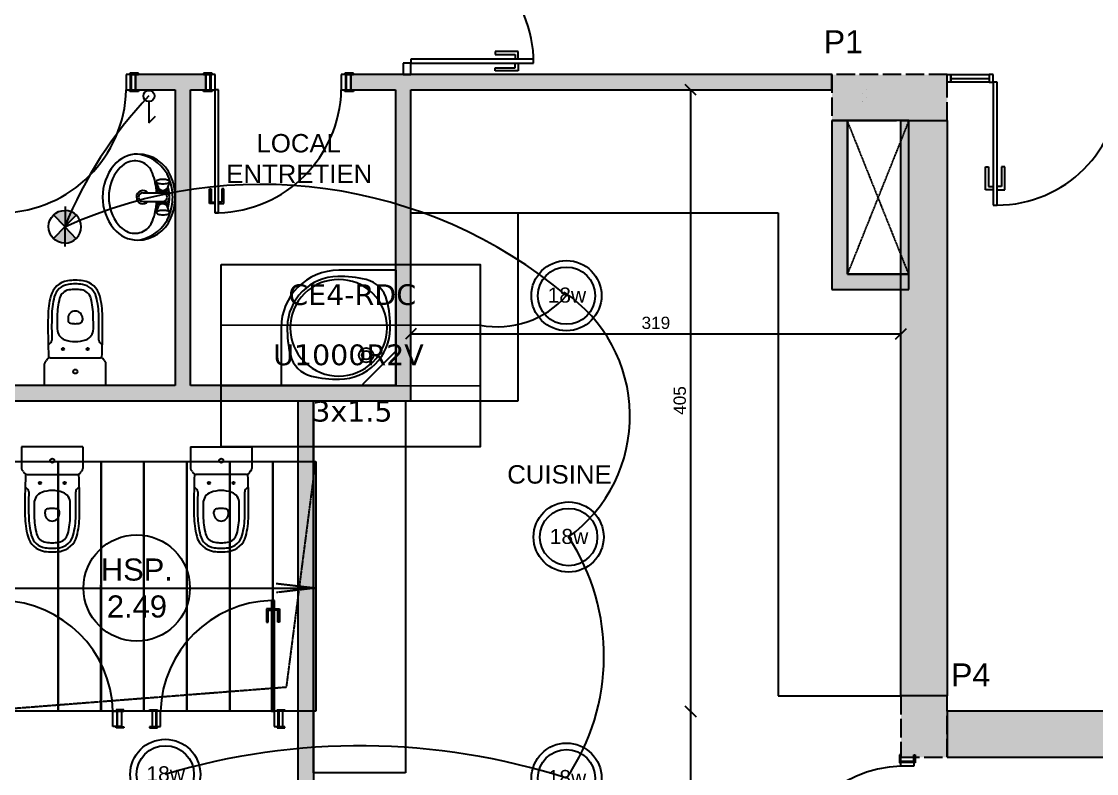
# Model space of a CAD drawing. Header units: millimetres. Extents: x 31778 to 54642, y 18502 to 28743.
# Drawn here: x 45496 to 46196, y 19901 to 20391 of the extents above; entities that cross this region are included whole.
import ezdxf
from ezdxf.enums import TextEntityAlignment as Align

# ---------------------------------------------------------------- set-up
doc = ezdxf.new("R2010")
doc.units = ezdxf.units.MM
for name, pattern in [('ACAD_ISO02W100', [15, 12, -3]), ('ACAD_ISO03W100', [30, 12, -18]), ('CACHE', [0.375, 0.25, -0.125]), ('PROJECTION', [0.375, 0.25, -0.125])]:
    doc.linetypes.add(name, pattern=pattern)
for name, color, linetype in [('CIRCUITS ECLAIRAGE', 1, 'Continuous'), ('ELEC', 7, 'Continuous'), ('ELECTRICITE', 6, 'Continuous'), ('MUR BAS', 7, 'Continuous'), ('Plan Archi', 8, 'Continuous'), ('SCHUNT-ECL', 20, 'Continuous')]:
    doc.layers.add(name, color=color, linetype=linetype)
doc.layers.add('STRUCTURE POUTRES', color=5, linetype='ACAD_ISO03W100', lineweight=20)
doc.styles.add('ARIAL', font='arial.ttf')
doc.styles.get("Standard").update_dxf_attribs({"font": 'arial.ttf'})
doc.styles.add('Verdana', font='verdana.ttf')

# ---------------------------------------------------------------- blocks, each defined once
blk = doc.blocks.new('369')
at = {"layer": 'SCHUNT-ECL', "lineweight": 30}
h = blk.add_hatch(color=1, dxfattribs=at)
h.paths.add_polyline_path([(0.006, 0), (0.209, 0, 0.193149), (0.152, 0.142)])
h.paths.add_polyline_path([(-0.145, 0.142, 0.193149), (-0.202, 0), (0, 0)])
at = {"layer": 'ELEC', "color": 6}
for p, q in [((0, 0), (-0.145, 0.142)), ((0.006, 0), (0.152, 0.142))]:
    blk.add_line(p, q, dxfattribs=at)
at = {"layer": 'ELEC', "color": 1}
blk.add_line((-0.249, 0), (0.249, 0), dxfattribs=at)
blk.add_arc((0.003, 0), 0.205, 0, 180, dxfattribs=at)
blk = doc.blocks.new('24')
at = {"layer": 'ELECTRICITE', "color": 3, "linetype": 'Continuous', "rotation": 90.48073587231417}
blk.add_blockref('369', (732.617, -935.947), dxfattribs=at)
at = {"layer": 'ELECTRICITE', "color": 3, "linetype": 'Continuous', "xscale": -1, "rotation": 270.480735872368}
blk.add_blockref('369', (732.617, -935.947), dxfattribs=at)
blk = doc.blocks.new('18w')
at = {"layer": 'MUR BAS', "color": 1}
for radius in [46.6, 38.1]:
    blk.add_circle((54837.7, -12071.2), radius, dxfattribs=at)
at = {"layer": 'MUR BAS', "color": 1, "insert": (54812.6, -12060.4), "char_height": 20, "attachment_point": 1}
blk.add_mtext_dynamic_manual_height_columns('18w', width=53.485, gutter_width=100, heights=[0], dxfattribs=at)
blk = doc.blocks.new('interrupteur simple allumage')
at = {"color": 3}
for p, q in [((0, -27473), (-13941, -42319)), ((0, -73626), (0, -27473))]:
    blk.add_line(p, q, dxfattribs=at)
blk.add_circle((0, -85871), 12245, dxfattribs=at)
blk = doc.blocks.new('ETIQ ECL')
at = {"color": 6, "linetype": 'ByBlock'}
blk.add_lwpolyline([(-28.09, 19.8), (28.09, 19.8), (28.09, -19.8), (-28.09, -19.8)], close=True, dxfattribs=at)
at = {"layer": 'STRUCTURE POUTRES', "color": 6, "linetype": 'ByBlock'}
for points in [[(-28.09, 19.8), (28.09, 19.8), (28.09, 6.6), (-28.09, 6.6)], [(-28.09, 6.6), (28.09, 6.6), (28.09, -6.6), (-28.09, -6.6)], [(-28.09, -6.6), (28.09, -6.6), (28.09, -19.8), (-28.09, -19.8)]]:
    blk.add_lwpolyline(points, close=True, dxfattribs=at)
at = {"layer": 'STRUCTURE POUTRES', "color": 6, "linetype": 'ByBlock', "style": 'Verdana'}
for tag, p in [('CIRCUIT', (0.33, 10.99)), ('CABLE', (-0.49, -2.08)), ('SECTION', (0.37, -14.32))]:
    blk.add_attdef(tag, text='', height=4.5, dxfattribs=at).set_placement(p, align=Align.CENTER)

msp = doc.modelspace()

# ---------------------------------------------------------------- hatches: boundary and pattern name
at = {"layer": 'Plan Archi'}
h = msp.add_hatch(color=256, dxfattribs=at)
h.dxf.hatch_style = 1
h.paths.add_polyline_path([(45596.257, 20154.242), (45466.257, 20154.242), (45466.257, 20144.242), (45749.64, 20144.242), (45749.64, 20346.684), (46023.836, 20346.684), (46023.836, 20356.684), (45710.551, 20356.684), (45710.551, 20346.684), (45739.64, 20346.684), (45739.64, 20154.242), (45606.257, 20154.242), (45606.257, 20346.684), (45616.257, 20346.684), (45616.257, 20356.684), (45570.551, 20356.684), (45570.551, 20346.684), (45596.257, 20346.684)])
at = {"layer": 'Plan Archi', "linetype": 'ACAD_ISO02W100'}
for points in [[(46023.836, 20326.731), (46098.842, 20326.731), (46098.842, 20356.734), (46023.836, 20356.734)], [(46023.836, 20326.728), (46098.842, 20326.728), (46098.842, 20356.731), (46023.836, 20356.731)], [(46068.746, 19951.959), (46098.746, 19951.959), (46098.746, 19911.959), (46068.746, 19911.959)]]:
    msp.add_hatch(color=256, dxfattribs=at).paths.add_polyline_path(points)
at = {"layer": 'Plan Archi'}
h = msp.add_hatch(color=256, dxfattribs=at)
h.dxf.hatch_style = 1
h.paths.add_polyline_path([(46033.836, 20326.731), (46023.836, 20326.731), (46023.836, 20216.731), (46073.836, 20216.731), (46073.836, 20226.731), (46033.836, 20226.731)])
h = msp.add_hatch(color=256, dxfattribs=at)
h.dxf.hatch_style = 1
h.paths.add_polyline_path([(46068.746, 20326.731), (46098.746, 20326.731), (46098.746, 19951.959), (46068.746, 19951.959)])
h = msp.add_hatch(color=256, dxfattribs=at)
h.dxf.hatch_style = 1
h.paths.add_polyline_path([(45676.257, 20144.242), (45686.257, 20144.242), (45686.257, 19757.88), (45676.257, 19757.88)])
at = {"layer": 'Plan Archi', "linetype": 'ACAD_ISO02W100'}
h = msp.add_hatch(color=256, dxfattribs=at)
h.dxf.hatch_style = 1
h.paths.add_polyline_path([(46068.746, 19911.959), (46098.746, 19911.959), (46098.746, 19951.959), (46068.746, 19951.959)])
at = {"layer": 'Plan Archi'}
h = msp.add_hatch(color=256, dxfattribs=at)
h.dxf.hatch_style = 1
h.paths.add_polyline_path([(47097.509, 19941.959), (46098.746, 19941.959), (46098.746, 19911.959), (47097.509, 19911.959)])

# ---------------------------------------------------------------- linework, layer by layer
at = {"layer": 'CIRCUITS ECLAIRAGE', "color": 6}
for centre, radius, start, end in [((45771.155, 20158.89), 265.771, 136.228622, 158.165222), ((45652.329, 19976.563), 308.585, 49.925023, 114.482392), ((45805.901, 20252.682), 60.269, 259.396897, 318.431602), ((45794.761, 20134.189), 97.557, 306.219691, 55.80442), ((45733.343, 19977.979), 142.067, 325.944705, 33.062723), ((45716.485, 19477.73), 441.688, 72.262993, 106.661292)]:
    msp.add_arc(centre, radius, start, end, dxfattribs=at)
at = {"layer": 'Plan Archi'}
for p, q in [((45819.64, 20371.668), (45804.64, 20371.668)), ((45804.64, 20371.668), (45804.64, 20369.668)), ((45819.64, 20366.668), (45819.64, 20371.668)), ((45749.64, 20364.168), (45744.64, 20364.168)), ((45744.64, 20364.168), (45744.64, 20356.684)), ((45829.64, 20366.668), (45749.64, 20366.668)), ((45749.64, 20366.668), (45749.64, 20364.168)), ((45749.64, 20364.168), (45829.64, 20364.168)), ((45749.64, 20356.684), (45749.64, 20364.168)), ((45804.64, 20369.668), (45817.64, 20369.668)), ((45817.64, 20369.668), (45817.64, 20366.668)), ((45817.64, 20361.168), (45817.64, 20364.168)), ((45819.64, 20364.168), (45819.64, 20359.168)), ((45829.64, 20364.168), (45829.64, 20366.668)), ((45567.29, 20356.684), (45564.436, 20356.684)), ((45564.436, 20356.684), (45564.436, 20346.684)), ((45572.318, 20357.635), (45566.746, 20357.635)), ((45566.746, 20357.635), (45566.746, 20356.82)), ((45566.746, 20356.82), (45572.318, 20356.82)), ((45567.29, 20346.684), (45567.29, 20356.684)), ((45570.551, 20356.684), (45567.697, 20356.684)), ((45567.697, 20356.684), (45567.697, 20346.684)), ((45616.257, 20356.684), (45570.551, 20356.684)), ((45570.551, 20356.684), (45570.551, 20346.684)), ((45570.551, 20346.684), (45570.551, 20356.684)), ((45572.318, 20356.82), (45572.318, 20357.635)), ((45620.334, 20357.627), (45614.762, 20357.627)), ((45614.762, 20357.627), (45614.762, 20356.813)), ((45614.762, 20356.813), (45620.334, 20356.813)), ((45616.257, 20346.684), (45616.257, 20356.684)), ((45619.111, 20356.677), (45616.257, 20356.677)), ((45616.257, 20356.677), (45616.257, 20346.677)), ((45619.111, 20346.677), (45619.111, 20356.677)), ((45622.372, 20356.677), (45619.519, 20356.677)), ((45619.519, 20356.677), (45619.519, 20346.677)), ((45620.334, 20356.813), (45620.334, 20357.627)), ((45622.372, 20346.677), (45622.372, 20356.677)), ((45707.29, 20356.677), (45704.436, 20356.677)), ((45704.436, 20356.677), (45704.436, 20346.677)), ((45712.318, 20357.627), (45706.746, 20357.627)), ((45706.746, 20357.627), (45706.746, 20356.813)), ((45706.746, 20356.813), (45712.318, 20356.813)), ((45707.29, 20346.677), (45707.29, 20356.677)), ((45710.551, 20356.677), (45707.697, 20356.677)), ((45707.697, 20356.677), (45707.697, 20346.677)), ((46023.836, 20356.684), (45710.551, 20356.684)), ((45710.551, 20356.684), (45710.551, 20346.684)), ((45710.551, 20346.677), (45710.551, 20356.677)), ((45712.318, 20356.813), (45712.318, 20357.627)), ((45744.64, 20356.684), (45749.64, 20356.684)), ((45804.64, 20359.168), (45804.64, 20361.168)), ((45804.64, 20361.168), (45817.64, 20361.168)), ((45819.64, 20359.168), (45804.64, 20359.168)), ((46023.836, 20346.684), (46023.836, 20356.684)), ((46098.746, 20356.684), (46101.246, 20356.684)), ((46098.746, 20351.684), (46098.746, 20356.684)), ((46101.246, 20356.684), (46126.246, 20356.684)), ((46101.246, 20351.684), (46101.246, 20356.684)), ((46101.246, 20356.684), (46101.246, 20351.684)), ((46126.246, 20356.684), (46126.246, 20351.684)), ((46128.746, 20356.684), (46126.246, 20356.684)), ((46126.246, 20356.684), (46126.246, 20351.684)), ((46128.746, 20351.684), (46128.746, 20356.684)), ((46101.246, 20351.684), (46098.746, 20351.684)), ((46101.246, 20354.184), (46126.246, 20354.184)), ((46126.246, 20351.684), (46101.246, 20351.684)), ((46126.246, 20351.684), (46128.746, 20351.684)), ((46131.246, 20351.684), (46128.746, 20351.684)), ((46128.746, 20351.684), (46128.746, 20271.684)), ((46131.246, 20271.684), (46131.246, 20351.684)), ((45564.436, 20346.684), (45567.29, 20346.684)), ((45566.746, 20345.734), (45566.746, 20346.549)), ((45566.746, 20346.549), (45572.318, 20346.549)), ((45572.318, 20345.734), (45566.746, 20345.734)), ((45567.697, 20346.684), (45570.551, 20346.684)), ((45570.551, 20346.684), (45596.257, 20346.684)), ((45572.318, 20346.549), (45572.318, 20345.734)), ((45596.257, 20346.684), (45596.257, 20154.242)), ((45606.257, 20154.242), (45606.257, 20346.684)), ((45606.257, 20346.684), (45616.257, 20346.684)), ((45614.762, 20345.726), (45614.762, 20346.541)), ((45614.762, 20346.541), (45620.334, 20346.541)), ((45620.334, 20345.726), (45614.762, 20345.726)), ((45616.257, 20346.677), (45622.372, 20346.677)), ((45616.393, 20346.677), (45620.198, 20346.677)), ((45619.519, 20346.677), (45622.372, 20346.677)), ((45620.334, 20346.541), (45620.334, 20345.726)), ((45622.087, 20346.677), (45622.087, 20266.666)), ((45624.436, 20346.677), (45622.087, 20346.677)), ((45624.436, 20266.666), (45624.436, 20346.677)), ((45704.436, 20346.677), (45707.29, 20346.677)), ((45706.746, 20345.726), (45706.746, 20346.541)), ((45706.746, 20346.541), (45712.318, 20346.541)), ((45712.318, 20345.726), (45706.746, 20345.726)), ((45707.697, 20346.677), (45710.551, 20346.677)), ((45710.551, 20346.684), (45739.64, 20346.684)), ((45712.318, 20346.541), (45712.318, 20345.726)), ((45739.64, 20346.684), (45739.64, 20154.242)), ((45749.64, 20144.242), (45749.64, 20346.684)), ((45749.64, 20346.684), (46023.836, 20346.684)), ((46033.836, 20326.731), (46023.836, 20326.731)), ((46023.836, 20326.731), (46023.836, 20216.731)), ((46033.836, 20226.731), (46033.836, 20326.731)), ((46073.836, 20326.731), (46033.836, 20326.731)), ((46033.836, 20326.731), (46033.836, 20226.731)), ((46068.746, 20326.731), (46098.746, 20326.731)), ((46068.746, 19951.959), (46068.746, 20326.731)), ((46073.836, 20226.731), (46073.836, 20326.731)), ((46098.746, 20326.731), (46098.746, 19951.959)), ((46123.746, 20281.684), (46123.746, 20296.684)), ((46123.746, 20296.684), (46125.746, 20296.684)), ((46125.746, 20296.684), (46125.746, 20283.684)), ((46136.246, 20296.684), (46134.246, 20296.684)), ((46134.246, 20296.684), (46134.246, 20283.684)), ((46136.246, 20281.684), (46136.246, 20296.684)), ((45618.571, 20272.634), (45618.571, 20282.169)), ((45618.571, 20282.169), (45619.791, 20282.169)), ((45619.791, 20282.169), (45619.791, 20273.637)), ((45626.733, 20282.169), (45626.733, 20273.637)), ((45627.952, 20282.169), (45626.733, 20282.169)), ((45627.952, 20272.634), (45627.952, 20282.169)), ((46128.746, 20281.684), (46123.746, 20281.684)), ((46125.746, 20283.684), (46128.746, 20283.684)), ((46134.246, 20283.684), (46131.246, 20283.684)), ((46131.246, 20281.684), (46136.246, 20281.684)), ((45621.943, 20272.634), (45618.571, 20272.634)), ((45619.791, 20273.637), (45622.015, 20273.637)), ((45626.733, 20273.637), (45624.508, 20273.637)), ((45624.58, 20272.634), (45627.952, 20272.634)), ((45622.087, 20266.666), (45624.436, 20266.666)), ((45624.436, 20266.666), (45622.087, 20266.666)), ((45749.64, 20266.684), (45988.746, 20266.684)), ((45819.64, 20144.242), (45819.64, 20266.684)), ((45988.746, 20266.684), (45988.746, 19951.959)), ((46128.746, 20271.684), (46131.246, 20271.684)), ((45739.64, 20229.242), (45702.74, 20229.242)), ((45740.24, 20154.842), (45740.24, 20228.642)), ((46073.836, 20226.731), (46033.836, 20226.731)), ((46033.836, 20226.731), (46073.836, 20226.731)), ((46073.836, 20216.731), (46073.836, 20226.731)), ((46023.836, 20216.731), (46073.836, 20216.731)), ((45526.557, 20197.942), (45526.557, 20196.671)), ((45535.957, 20197.942), (45535.957, 20196.671)), ((45665.24, 20191.742), (45665.24, 20154.842)), ((45515.371, 20182.142), (45513.617, 20180.388)), ((45547.144, 20182.142), (45548.897, 20180.388)), ((45739.215, 20175.914), (45718.568, 20155.266)), ((45511.257, 20154.242), (45511.257, 20168.342)), ((45514.857, 20172.242), (45547.657, 20172.242)), ((45551.257, 20154.242), (45551.257, 20168.342)), ((45596.257, 20154.242), (45466.257, 20154.242)), ((45551.257, 20154.242), (45511.257, 20154.242)), ((45739.64, 20154.242), (45606.257, 20154.242)), ((45665.84, 20154.242), (45739.64, 20154.242)), ((45466.257, 20144.242), (45749.64, 20144.242)), ((45676.257, 20144.242), (45686.257, 20144.242)), ((45676.257, 19757.88), (45676.257, 20144.242)), ((45686.257, 20144.242), (45746.257, 20144.242)), ((45686.257, 19901.959), (45686.257, 20144.242)), ((45686.257, 20144.242), (45686.257, 19757.88)), ((45746.257, 20144.242), (45746.257, 19901.959)), ((45749.64, 20144.242), (45819.64, 20144.242)), ((45496.257, 20114.242), (45496.257, 20100.142)), ((45536.257, 20114.242), (45496.257, 20114.242)), ((45536.257, 20114.242), (45536.257, 20100.142)), ((45606.257, 20114.242), (45606.257, 20100.142)), ((45606.257, 20114.242), (45646.257, 20114.242)), ((45646.257, 20114.242), (45646.257, 20100.142)), ((45499.857, 20096.242), (45532.657, 20096.242)), ((45642.657, 20096.242), (45609.857, 20096.242)), ((45500.371, 20086.342), (45498.617, 20088.095)), ((45532.144, 20086.342), (45533.897, 20088.095)), ((45610.371, 20086.342), (45608.617, 20088.095)), ((45642.144, 20086.342), (45643.897, 20088.095)), ((45511.557, 20070.542), (45511.557, 20071.812)), ((45520.957, 20070.542), (45520.957, 20071.812)), ((45621.557, 20070.542), (45621.557, 20071.812)), ((45630.957, 20070.542), (45630.957, 20071.812)), ((45658.885, 20014.083), (45658.885, 19941.959)), ((45661.002, 20014.083), (45658.885, 20014.083)), ((45658.885, 20014.083), (45661.002, 20014.083)), ((45661.002, 19941.959), (45661.002, 20014.083)), ((45655.715, 20008.704), (45655.715, 20000.109)), ((45658.755, 20008.704), (45655.715, 20008.704)), ((45656.814, 20000.109), (45656.814, 20007.799)), ((45656.814, 20007.799), (45658.82, 20007.799)), ((45663.072, 20007.799), (45661.067, 20007.799)), ((45661.132, 20008.704), (45664.172, 20008.704)), ((45663.072, 20000.109), (45663.072, 20007.799)), ((45664.172, 20008.704), (45664.172, 20000.109)), ((45655.715, 20000.109), (45656.814, 20000.109)), ((45664.172, 20000.109), (45663.072, 20000.109)), ((45988.746, 19951.959), (46068.746, 19951.959)), ((46098.746, 19951.959), (46068.746, 19951.959)), ((45555.745, 19931.959), (45555.745, 19941.959)), ((45555.745, 19941.959), (45558.317, 19941.959)), ((45562.85, 19942.816), (45557.827, 19942.816)), ((45557.827, 19942.816), (45557.827, 19942.081)), ((45557.827, 19942.081), (45562.85, 19942.081)), ((45558.317, 19941.959), (45558.317, 19931.959)), ((45558.685, 19931.959), (45558.685, 19941.959)), ((45558.685, 19941.959), (45561.257, 19941.959)), ((45561.257, 19941.959), (45561.257, 19931.959)), ((45562.85, 19942.081), (45562.85, 19942.816)), ((45579.665, 19942.081), (45579.665, 19942.816)), ((45579.665, 19942.816), (45584.687, 19942.816)), ((45584.687, 19942.081), (45579.665, 19942.081)), ((45581.257, 19941.959), (45581.257, 19931.959)), ((45583.83, 19941.959), (45581.257, 19941.959)), ((45583.83, 19931.959), (45583.83, 19941.959)), ((45584.197, 19941.959), (45584.197, 19931.959)), ((45586.77, 19941.959), (45584.197, 19941.959)), ((45584.687, 19942.816), (45584.687, 19942.081)), ((45586.77, 19931.959), (45586.77, 19941.959)), ((45658.885, 19941.959), (45661.002, 19941.959)), ((45660.745, 19941.959), (45660.745, 19931.959)), ((45663.317, 19941.959), (45660.745, 19941.959)), ((45666.257, 19941.959), (45660.745, 19941.959)), ((45662.582, 19942.081), (45662.582, 19942.816)), ((45662.582, 19942.816), (45667.605, 19942.816)), ((45667.605, 19942.081), (45662.582, 19942.081)), ((45666.135, 19941.959), (45662.705, 19941.959)), ((45663.317, 19931.959), (45663.317, 19941.959)), ((45663.685, 19941.959), (45663.685, 19931.959)), ((45666.257, 19931.959), (45666.257, 19941.959)), ((45667.605, 19942.816), (45667.605, 19942.081)), ((47097.509, 19941.959), (46098.746, 19941.959)), ((46098.746, 19941.959), (46098.746, 19911.959)), ((45558.317, 19931.959), (45555.745, 19931.959)), ((45557.827, 19931.102), (45557.827, 19931.837)), ((45557.827, 19931.837), (45562.85, 19931.837)), ((45562.85, 19931.102), (45557.827, 19931.102)), ((45561.257, 19931.959), (45558.685, 19931.959)), ((45562.85, 19931.837), (45562.85, 19931.102)), ((45579.665, 19931.837), (45579.665, 19931.102)), ((45584.687, 19931.837), (45579.665, 19931.837)), ((45579.665, 19931.102), (45584.687, 19931.102)), ((45581.257, 19931.959), (45583.83, 19931.959)), ((45584.197, 19931.959), (45586.77, 19931.959)), ((45584.687, 19931.102), (45584.687, 19931.837)), ((45660.745, 19931.959), (45663.317, 19931.959)), ((45662.582, 19931.837), (45662.582, 19931.102)), ((45667.605, 19931.837), (45662.582, 19931.837)), ((45662.582, 19931.102), (45667.605, 19931.102)), ((45663.685, 19931.959), (45666.257, 19931.959)), ((45667.605, 19931.102), (45667.605, 19931.837)), ((46068.616, 19913.648), (46067.837, 19913.648)), ((46067.837, 19913.648), (46067.837, 19908.321)), ((46067.837, 19908.321), (46068.616, 19908.321)), ((46068.616, 19908.321), (46068.616, 19913.648)), ((46068.746, 19911.959), (46077.054, 19911.959)), ((46068.746, 19909.23), (46068.746, 19911.959)), ((46077.054, 19909.23), (46068.746, 19909.23)), ((46068.746, 19908.841), (46077.054, 19908.841)), ((46068.746, 19906.112), (46068.746, 19908.841)), ((46077.054, 19911.959), (46077.054, 19909.23)), ((46077.054, 19908.841), (46077.054, 19906.112)), ((46077.184, 19913.648), (46077.963, 19913.648)), ((46077.184, 19908.321), (46077.184, 19913.648)), ((46077.963, 19908.321), (46077.184, 19908.321)), ((46077.963, 19913.648), (46077.963, 19908.321)), ((46098.746, 19911.959), (47097.509, 19911.959)), ((45746.257, 19901.959), (45686.257, 19901.959)), ((46077.054, 19906.112), (46068.746, 19906.112))]:
    msp.add_line(p, q, dxfattribs=at)
at = {"layer": 'Plan Archi', "linetype": 'ACAD_ISO02W100'}
for p, q in [((46098.842, 20356.734), (46023.836, 20356.734)), ((46023.836, 20356.734), (46023.836, 20326.731)), ((46098.842, 20356.731), (46023.836, 20356.731)), ((46023.836, 20356.731), (46023.836, 20326.728)), ((46098.842, 20326.731), (46098.842, 20356.734)), ((46098.842, 20326.728), (46098.842, 20356.731)), ((46043.838, 20344.265), (46043.838, 20344.265)), ((46046.338, 20346.765), (46046.338, 20346.765)), ((46043.706, 20339.262), (46043.706, 20339.262)), ((46043.838, 20339.262), (46043.838, 20339.262)), ((46046.207, 20341.762), (46046.207, 20341.762)), ((46046.338, 20341.762), (46046.338, 20341.762)), ((46023.836, 20326.731), (46098.842, 20326.731)), ((46023.836, 20326.728), (46098.842, 20326.728)), ((46028.837, 20326.731), (46028.837, 20326.731)), ((46028.837, 20326.731), (46058.839, 20326.731)), ((46098.746, 19951.959), (46068.746, 19951.959)), ((46068.746, 19951.959), (46068.746, 19911.959)), ((46098.746, 19911.959), (46098.746, 19951.959)), ((46068.746, 19911.959), (46098.746, 19911.959))]:
    msp.add_line(p, q, dxfattribs=at)
at = {"layer": 'Plan Archi', "color": 0, "linetype": 'ByBlock'}
for p, q in [((45935.364, 20343.184), (45928.364, 20350.184)), ((45753.14, 20191.338), (45746.14, 20184.338)), ((46065.246, 20184.338), (46072.246, 20191.338)), ((45928.364, 19945.299), (45935.364, 19938.299)), ((45935.364, 19938.299), (45928.364, 19945.299))]:
    msp.add_line(p, q, dxfattribs=at)
at = {"layer": 'Plan Archi', "color": 6}
for p, q in [((45931.864, 19941.799), (45931.864, 20346.684)), ((45749.64, 20187.838), (46068.746, 20187.838)), ((45931.864, 19821.799), (45931.864, 19941.799))]:
    msp.add_line(p, q, dxfattribs=at)
at = {"layer": 'Plan Archi', "color": 0, "linetype": 'PROJECTION', "lineweight": -2, "transparency": 16777216}
for p, q in [((46073.836, 20326.731), (46033.836, 20226.731)), ((46073.836, 20226.731), (46033.836, 20326.731))]:
    msp.add_line(p, q, dxfattribs=at)
at = {"layer": 'Plan Archi', "linetype": 'Continuous'}
for p, q in [((45583.934, 20286.72), (45585.514, 20282.389)), ((45592.547, 20286.772), (45591.019, 20282.422)), ((45575.323, 20279.688), (45588.283, 20279.767)), ((45586.51, 20280.818), (45590.04, 20280.839)), ((45575.357, 20273.927), (45588.317, 20274.005)), ((45586.557, 20272.932), (45590.088, 20272.954)), ((45584.053, 20266.999), (45585.583, 20271.356)), ((45592.666, 20267.051), (45591.146, 20271.217))]:
    msp.add_line(p, q, dxfattribs=at)
at = {"layer": 'Plan Archi', "linetype": 'CACHE'}
for p, q in [((45492.144, 20104.684), (45520.087, 20104.684)), ((45520.03, 19941.959), (45520.087, 20104.684)), ((45520.087, 20104.684), (45548.03, 20104.684)), ((45520.087, 20104.684), (45520.087, 19941.959)), ((45547.974, 19941.959), (45548.03, 20104.684)), ((45548.03, 20104.684), (45575.974, 20104.684)), ((45548.03, 20104.684), (45548.03, 19941.959)), ((45575.917, 19941.959), (45575.974, 20104.684)), ((45575.974, 20104.684), (45603.917, 20104.684)), ((45575.974, 20104.684), (45575.974, 19941.959)), ((45603.86, 19941.959), (45603.917, 20104.684)), ((45603.917, 20104.684), (45631.86, 20104.684)), ((45603.917, 20104.684), (45603.917, 19941.959)), ((45631.804, 19941.959), (45631.86, 20104.684)), ((45631.86, 20104.684), (45659.804, 20104.684)), ((45631.86, 20104.684), (45631.86, 19941.959)), ((45659.747, 19941.959), (45659.804, 20104.684)), ((45659.804, 20104.684), (45687.747, 20104.684)), ((45659.804, 20104.684), (45659.804, 19941.959)), ((45668.803, 19957.788), (45687.746, 20104.293)), ((45687.746, 20104.293), (45687.747, 19941.959)), ((45687.747, 20104.684), (45687.747, 19941.959)), ((45358.824, 20022.251), (45687.747, 20022.251)), ((45662.003, 20025.244), (45687.747, 20022.251)), ((45687.747, 20022.251), (45662.003, 20019.258)), ((45466.339, 19941.959), (45668.803, 19957.788)), ((45687.747, 19941.959), (45466.339, 19941.959)), ((45520.087, 19941.959), (45492.087, 19941.959)), ((45548.03, 19941.959), (45520.03, 19941.959)), ((45575.974, 19941.959), (45547.974, 19941.959)), ((45603.917, 19941.959), (45575.917, 19941.959)), ((45631.86, 19941.959), (45603.86, 19941.959)), ((45659.804, 19941.959), (45631.804, 19941.959)), ((45687.747, 19941.959), (45659.747, 19941.959))]:
    msp.add_line(p, q, dxfattribs=at)
at = {"layer": 'Plan Archi'}
for centre, radius in [((45523.257, 20177.842), 0.75), ((45539.257, 20177.842), 0.75), ((45720.559, 20173.923), 4.75), ((45720.559, 20173.923), 2.75), ((45531.257, 20163.242), 1.35), ((45531.257, 20163.242), 1.35), ((45516.257, 20105.242), 1.35), ((45516.257, 20105.242), 1.35), ((45626.257, 20105.242), 1.35), ((45626.257, 20105.242), 1.35), ((45508.257, 20090.642), 0.75), ((45524.257, 20090.642), 0.75), ((45618.257, 20090.642), 0.75), ((45634.257, 20090.642), 0.75), ((45571.257, 20022.251), 34.629)]:
    msp.add_circle(centre, radius, dxfattribs=at)
for centre, radius, start, end in [((45749.64, 20364.168), 80, 0, 90), ((46131.246, 20351.684), 80, 270, 0), ((45482.253, 20348.857), 82.212, 271.521593, 358.485834), ((45622.253, 20348.849), 82.212, 271.521593, 358.485834), ((45571.853, 20284.885), 20, 90, 140.917093), ((45570.101, 20288.313), 12.15, 20.358461, 117.068993), ((45571.853, 20281.385), 23.5, 22.714411, 90), ((45568.489, 20279.31), 25.795, 22.17926, 79.003254), ((45581.703, 20276.885), 32.689, 140.917093, 180), ((45581.703, 20276.885), 28.689, 140.917093, 180), ((45571.853, 20284.885), 16, 117.068996, 140.917093), ((45539.303, 20276.885), 45, 3.640309, 20.358463), ((45561.103, 20276.885), 33.554, 0, 21.253254), ((45561.103, 20276.885), 35.154, 0, 22.714412), ((45588.249, 20285.256), 3.963, 226.345314, 314.347212), ((45581.703, 20276.885), 32.689, 180, 219.082907), ((45581.703, 20276.885), 28.689, 180, 219.082907), ((45539.303, 20276.885), 45, 339.641537, 356.299082), ((45588.298, 20268.621), 4.685, 42.344342, 134.789726), ((45588.298, 20268.621), 3.854, 42.344342, 134.789726), ((45561.103, 20276.885), 33.554, 338.746746, 0), ((45561.103, 20276.885), 35.154, 337.285588, 0), ((45571.853, 20268.885), 16, 219.082907, 242.931004), ((45570.101, 20265.457), 12.15, 242.931007, 339.641539), ((45571.853, 20272.385), 23.5, 270, 337.285589), ((45568.489, 20274.46), 25.795, 280.996746, 337.82074), ((45571.853, 20268.885), 20, 219.082907, 270), ((45702.74, 20191.742), 37.5, 90, 179.999999), ((45702.74, 20191.742), 33.5, 91.033665, 135), ((45702.74, 20191.742), 31.5, 315, 135), ((45703.425, 20153.748), 71.5, 76.132646, 91.033665), ((45716.104, 20205.106), 18.6, 13.867354, 76.132647), ((45739.64, 20228.642), 0.6, 0, 90), ((45528.253, 20209.11), 13.4, 98.816183, 165.460518), ((45528.253, 20209.11), 11, 98.816183, 165.460518), ((45528.253, 20209.11), 7.4, 98.816183, 165.460518), ((45531.257, 20189.742), 33, 90, 98.816184), ((45531.257, 20189.742), 30.6, 90, 98.816184), ((45531.257, 20189.742), 27, 90, 98.816184), ((45531.257, 20189.742), 33, 81.183816, 90), ((45531.257, 20189.742), 30.6, 81.183816, 90), ((45531.257, 20189.742), 27, 81.183816, 90), ((45534.261, 20209.11), 7.4, 14.539482, 81.183817), ((45534.261, 20209.11), 11, 14.539482, 81.183817), ((45534.261, 20209.11), 13.4, 14.539482, 81.183817), ((45568.521, 20198.667), 55, 165.460506, 179.290544), ((45568.521, 20198.667), 52.6, 165.460506, 179.290544), ((45568.521, 20198.667), 49, 165.460506, 179.290544), ((45493.994, 20198.667), 49, 0.709456, 14.539494), ((45493.994, 20198.667), 52.6, 0.709456, 14.539494), ((45493.994, 20198.667), 55, 0.709456, 14.539494), ((45702.74, 20191.742), 33.5, 135, 178.966577), ((45702.74, 20191.742), 31.5, 135, 315), ((45664.746, 20192.427), 71.5, 358.966335, 13.867354), ((45531.257, 20197.942), 4.7, 90, 180.000003), ((45531.257, 20197.942), 4.7, 359.999997, 90), ((46063.483, 20192.538), 550, 179.290544, 182.136167), ((46063.483, 20192.538), 547.6, 179.290544, 180.936369), ((46063.483, 20192.538), 544, 179.290544, 180.164797), ((45528.557, 20196.671), 2, 180, 260.284851), ((45533.957, 20196.671), 2, 279.715149, 0), ((44999.031, 20192.538), 544, 359.835203, 0.709456), ((44999.031, 20192.538), 547.6, 359.063631, 0.709456), ((44999.031, 20192.538), 550, 357.863833, 0.709456), ((45526.985, 20190.994), 7.5, 180.164797, 250.016012), ((45531.257, 20212.442), 18, 260.284851, 270), ((45531.257, 20212.442), 18, 270, 279.715149), ((45535.529, 20190.994), 7.5, 289.983988, 359.835203), ((45740.733, 20191.056), 71.5, 178.966335, 193.867354), ((45702.74, 20191.742), 33.5, 315, 358.966335), ((45513.956, 20183.556), 2, 315, 0.936369), ((45531.257, 20202.742), 20, 250.016012, 270), ((45531.257, 20202.742), 20, 270, 289.983988), ((45548.558, 20183.556), 2, 179.063631, 225), ((45739.64, 20175.489), 0.6, 0, 135), ((45513.157, 20168.342), 1.9, 124.937236, 180), ((45511.496, 20170.719), 1, 304.937236, 343.78478), ((45514.857, 20169.742), 2.5, 89.999995, 163.78478), ((45547.657, 20169.742), 2.5, 16.21522, 90.000005), ((45551.018, 20170.719), 1, 196.21522, 235.062764), ((45549.357, 20168.342), 1.9, 0, 55.062764), ((45689.375, 20178.377), 18.6, 193.867353, 256.132646), ((45702.74, 20191.742), 33.5, 271.033665, 315), ((45702.054, 20229.736), 71.5, 256.132646, 271.033665), ((45665.84, 20154.842), 0.6, 180, 270), ((45718.992, 20154.842), 0.6, 135, 270), ((45739.64, 20154.842), 0.6, 270, 0), ((45739.64, 20154.842), 0.6, 270, 0), ((45498.157, 20100.142), 1.9, 180, 235.062764), ((45496.496, 20097.764), 1, 16.21522, 55.062764), ((45499.857, 20098.742), 2.5, 196.21522, 270.000005), ((45532.657, 20098.742), 2.5, 269.999995, 343.78478), ((45536.018, 20097.764), 1, 124.937236, 163.78478), ((45534.357, 20100.142), 1.9, 304.937236, 0), ((45608.157, 20100.142), 1.9, 180, 235.062764), ((45606.496, 20097.764), 1, 16.21522, 55.062764), ((45609.857, 20098.742), 2.5, 196.21522, 270.000005), ((45642.657, 20098.742), 2.5, 269.999995, 343.78478), ((45646.018, 20097.764), 1, 124.937236, 163.78478), ((45644.357, 20100.142), 1.9, 304.937236, 0), ((46048.483, 20075.946), 550, 177.863833, 180.709456), ((44984.031, 20075.946), 550, 359.290544, 2.136167), ((46158.483, 20075.946), 550, 177.863833, 180.709456), ((45094.031, 20075.946), 550, 359.290544, 2.136167), ((45498.956, 20084.928), 2, 359.063631, 45), ((46048.483, 20075.946), 547.6, 179.063631, 180.709456), ((45511.985, 20077.489), 7.5, 109.983988, 179.835203), ((45516.257, 20065.742), 20, 90, 109.983988), ((45516.257, 20065.742), 20, 70.016012, 90), ((45520.529, 20077.489), 7.5, 0.164797, 70.016012), ((45533.558, 20084.928), 2, 135, 180.936369), ((44984.031, 20075.946), 547.6, 359.290544, 0.936369), ((45608.956, 20084.928), 2, 359.063631, 45), ((46158.483, 20075.946), 547.6, 179.063631, 180.709456), ((45621.985, 20077.489), 7.5, 109.983988, 179.835203), ((45626.257, 20065.742), 20, 90, 109.983988), ((45626.257, 20065.742), 20, 70.016012, 90), ((45630.529, 20077.489), 7.5, 0.164797, 70.016012), ((45643.558, 20084.928), 2, 135, 180.936369), ((45094.031, 20075.946), 547.6, 359.290544, 0.936369), ((46048.483, 20075.946), 544, 179.835203, 180.709456), ((44984.031, 20075.946), 544, 359.290544, 0.164797), ((46158.483, 20075.946), 544, 179.835203, 180.709456), ((45094.031, 20075.946), 544, 359.290544, 0.164797), ((45553.521, 20069.817), 55, 180.709456, 194.539494), ((45553.521, 20069.817), 52.6, 180.709456, 194.539494), ((45553.521, 20069.817), 49, 180.709456, 194.539494), ((45513.557, 20071.812), 2, 99.715149, 180), ((45516.257, 20070.542), 4.7, 179.999997, 270), ((45516.257, 20056.042), 18, 90, 99.715149), ((45516.257, 20056.042), 18, 80.284851, 90), ((45516.257, 20070.542), 4.7, 270, 0.000003), ((45518.957, 20071.812), 2, 0, 80.284851), ((45478.994, 20069.817), 49, 345.460506, 359.290544), ((45478.994, 20069.817), 52.6, 345.460506, 359.290544), ((45478.994, 20069.817), 55, 345.460506, 359.290544), ((45663.521, 20069.817), 55, 180.709456, 194.539494), ((45663.521, 20069.817), 52.6, 180.709456, 194.539494), ((45663.521, 20069.817), 49, 180.709456, 194.539494), ((45623.557, 20071.812), 2, 99.715149, 180), ((45626.257, 20070.542), 4.7, 179.999997, 270), ((45626.257, 20056.042), 18, 90, 99.715149), ((45626.257, 20056.042), 18, 80.284851, 90), ((45626.257, 20070.542), 4.7, 270, 0.000003), ((45628.957, 20071.812), 2, 0, 80.284851), ((45588.994, 20069.817), 49, 345.460506, 359.290544), ((45588.994, 20069.817), 52.6, 345.460506, 359.290544), ((45588.994, 20069.817), 55, 345.460506, 359.290544), ((45513.253, 20059.373), 13.4, 194.539482, 261.183817), ((45513.253, 20059.373), 11, 194.539482, 261.183817), ((45513.253, 20059.373), 7.4, 194.539482, 261.183817), ((45519.261, 20059.373), 7.4, 278.816183, 345.460518), ((45519.261, 20059.373), 11, 278.816183, 345.460518), ((45519.261, 20059.373), 13.4, 278.816183, 345.460518), ((45623.253, 20059.373), 13.4, 194.539482, 261.183817), ((45623.253, 20059.373), 11, 194.539482, 261.183817), ((45623.253, 20059.373), 7.4, 194.539482, 261.183817), ((45629.261, 20059.373), 7.4, 278.816183, 345.460518), ((45629.261, 20059.373), 11, 278.816183, 345.460518), ((45629.261, 20059.373), 13.4, 278.816183, 345.460518), ((45516.257, 20078.742), 30.6, 261.183816, 270), ((45516.257, 20078.742), 27, 261.183816, 270), ((45516.257, 20078.742), 27, 270, 278.816184), ((45516.257, 20078.742), 30.6, 270, 278.816184), ((45626.257, 20078.742), 30.6, 261.183816, 270), ((45626.257, 20078.742), 27, 261.183816, 270), ((45626.257, 20078.742), 27, 270, 278.816184), ((45626.257, 20078.742), 30.6, 270, 278.816184), ((45516.257, 20078.742), 33, 261.183816, 270), ((45516.257, 20078.742), 33, 270, 278.816184), ((45626.257, 20078.742), 33, 261.183816, 270), ((45626.257, 20078.742), 33, 270, 278.816184), ((45481.662, 19940.001), 74.109, 1.514166, 88.478407), ((45660.853, 19940.001), 74.109, 91.521593, 178.485834), ((46070.823, 19827.532), 78.608, 91.514166, 178.478407)]:
    msp.add_arc(centre, radius, start, end, dxfattribs=at)
at = {"layer": 'Plan Archi', "linetype": 'Continuous'}
for centre, radius, start, end in [((45584.362, 20286.877), 0.456, 172.108256, 231.438512), ((45584.479, 20286.944), 0.568, 128.96805, 180.370844), ((45586.277, 20289.3), 3.544, 231.651065, 251.892251), ((45586.252, 20284.772), 3.371, 108.840478, 129.185459), ((45587.451, 20281.236), 7.106, 98.217258, 108.784947), ((45588.245, 20275.779), 12.621, 90.258839, 98.241895), ((45588.368, 20275.745), 12.655, 82.461456, 90.422862), ((45589.091, 20281.227), 7.126, 71.914912, 82.443589), ((45589.022, 20292.715), 7.126, 278.248937, 288.777614), ((45590.253, 20284.796), 3.371, 51.507067, 71.852048), ((45590.191, 20289.291), 3.507, 288.693696, 309.14804), ((45591.999, 20286.989), 0.568, 0.321682, 51.724476), ((45592.117, 20286.924), 0.456, 309.254014, 8.584271), ((45575.341, 20276.806), 4.321, 42.178721, 180.333768), ((45575.342, 20276.806), 2.882, 90.393098, 180.323711), ((45608.29, 20276.588), 24.32, 165.024163, 172.550053), ((45601.058, 20241.678), 46.643, 111.062441, 111.070353), ((45586.047, 20282.568), 1.282, 175.762945, 220.154737), ((45586.578, 20282.838), 1.783, 140.645788, 178.864508), ((45588.274, 20276.916), 4.281, 114.305795, 138.73667), ((45587.149, 20283.477), 2.71, 219.813368, 243.983097), ((45587.382, 20292.686), 7.106, 251.907579, 262.475268), ((45598.507, 20248.719), 34.266, 110.489976, 111.214904), ((45588.16, 20298.675), 13.144, 262.530172, 270.195302), ((45588.298, 20276.885), 2.882, 0.368815, 90.299428), ((45588.175, 20298.713), 13.182, 270.508269, 278.151308), ((45598.507, 20248.719), 33.217, 103.750921, 104.7696), ((45588.303, 20276.887), 4.317, 0.333263, 66.294696), ((45589.384, 20283.473), 2.689, 296.661899, 321.003406), ((45590.326, 20282.654), 1.437, 2.043308, 39.971633), ((45590.477, 20282.599), 1.29, 320.609611, 4.720113), ((45568.241, 20276.366), 24.404, 1.327191, 15.661275), ((45575.341, 20276.808), 4.321, 180.358758, 318.513805), ((45575.342, 20276.809), 2.882, 180.368815, 270.299428), ((45608.602, 20277.458), 24.645, 188.113324, 195.631998), ((45588.275, 20276.855), 4.281, 221.955856, 246.386731), ((45588.298, 20276.887), 2.882, 270.393098, 0.323711), ((45588.303, 20276.885), 4.317, 294.39783, 0.359263), ((45598.507, 20248.719), 25.655, 108.139551, 109.160534), ((45589.463, 20270.313), 2.689, 39.68912, 64.030627), ((45590.546, 20271.199), 1.29, 355.972413, 40.082915), ((45568.236, 20277.163), 24.404, 345.031251, 359.365335), ((45584.483, 20266.847), 0.456, 129.254014, 188.584271), ((45584.601, 20266.782), 0.568, 180.321682, 231.724476), ((45586.427, 20264.448), 3.544, 108.800275, 129.041461), ((45586.347, 20268.975), 3.371, 231.507067, 251.852048), ((45586.264, 20271.112), 1.426, 181.828018, 220.046738), ((45587.573, 20261.075), 7.106, 98.217258, 108.784947), ((45587.504, 20272.526), 7.106, 251.907579, 262.475268), ((45588.424, 20255.097), 13.144, 90.497224, 98.162354), ((45588.231, 20277.992), 12.621, 262.450631, 270.433687), ((45588.439, 20255.059), 13.182, 82.541218, 90.184257), ((45588.354, 20278.027), 12.655, 270.269664, 278.23107), ((45589.213, 20261.066), 7.126, 71.914912, 82.443589), ((45589.143, 20272.555), 7.126, 278.248937, 288.777614), ((45590.341, 20264.504), 3.507, 51.544486, 71.99883), ((45590.348, 20268.999), 3.371, 288.840478, 309.185459), ((45598.507, 20248.719), 22.623, 108.021562, 108.034156), ((45590.396, 20271.143), 1.437, 320.720893, 358.649218), ((45592.121, 20266.828), 0.568, 308.96805, 0.370844), ((45592.238, 20266.894), 0.456, 352.108256, 51.438512)]:
    msp.add_arc(centre, radius, start, end, dxfattribs=at)

# ---------------------------------------------------------------- block references
at = {"layer": 'CIRCUITS ECLAIRAGE', "xscale": 0.0003, "yscale": 0.0003, "zscale": 0.0003, "rotation": 180}
msp.add_blockref('interrupteur simple allumage', (45579.24, 20316.984), dxfattribs=at)
at = {"layer": 'CIRCUITS ECLAIRAGE', "lineweight": 0, "xscale": -51.96164556095772, "yscale": 51.96164556095201, "zscale": 51.96164556095349, "rotation": 180}
msp.add_blockref('24', (7456.487, -28375.606), dxfattribs=at)
at = {"layer": 'CIRCUITS ECLAIRAGE', "color": 6, "linetype": 'ByBlock', "xscale": 3, "yscale": 3, "zscale": 3}
msp.add_blockref('ETIQ ECL', (45710.534, 20173.642), dxfattribs=at).add_auto_attribs({'SECTION': '3x1.5', 'CABLE': 'U1000R2V', 'CIRCUIT': 'CE4-RDC'})
at = {"layer": 'CIRCUITS ECLAIRAGE', "xscale": 0.4899999999999999, "yscale": 0.4899999999999999, "zscale": 0.4899999999999999}
for p in [(18980.514, 26127.566), (18981.927, 25970.358), (18719.369, 25815.748), (18980.566, 25813.296)]:
    msp.add_blockref('18w', p, dxfattribs=at)

# ---------------------------------------------------------------- texts
at = {"layer": 'Plan Archi', "linetype": 'ByBlock', "style": 'ARIAL'}
for s, p in [('P1', (46018.428, 20370.564)), ('P4', (46101.264, 19958.139))]:
    msp.add_text(s, height=15, dxfattribs=at).set_placement(p)
at = {"layer": 'Plan Archi', "linetype": 'ByBlock'}
for s, height, rotation, p in [('LOCAL', 12, 360, (45649.23, 20305.987)), ('ENTRETIEN', 12, 360, (45629.556, 20285.987)), ('405', 8, 90, (45928.712, 20135.071)), ('CUISINE', 12, 360, (45812.422, 20090.265)), ('HSP.', 14.4, 360, (45547.85, 20027.081)), ('2.49', 14.4, 360, (45551.828, 20003.022))]:
    msp.add_text(s, height=height, rotation=rotation, dxfattribs=at).set_placement(p)
msp.add_text('319', height=8, dxfattribs=at).set_placement((45899.88, 20190.996))

doc.saveas('drawing.dxf')
